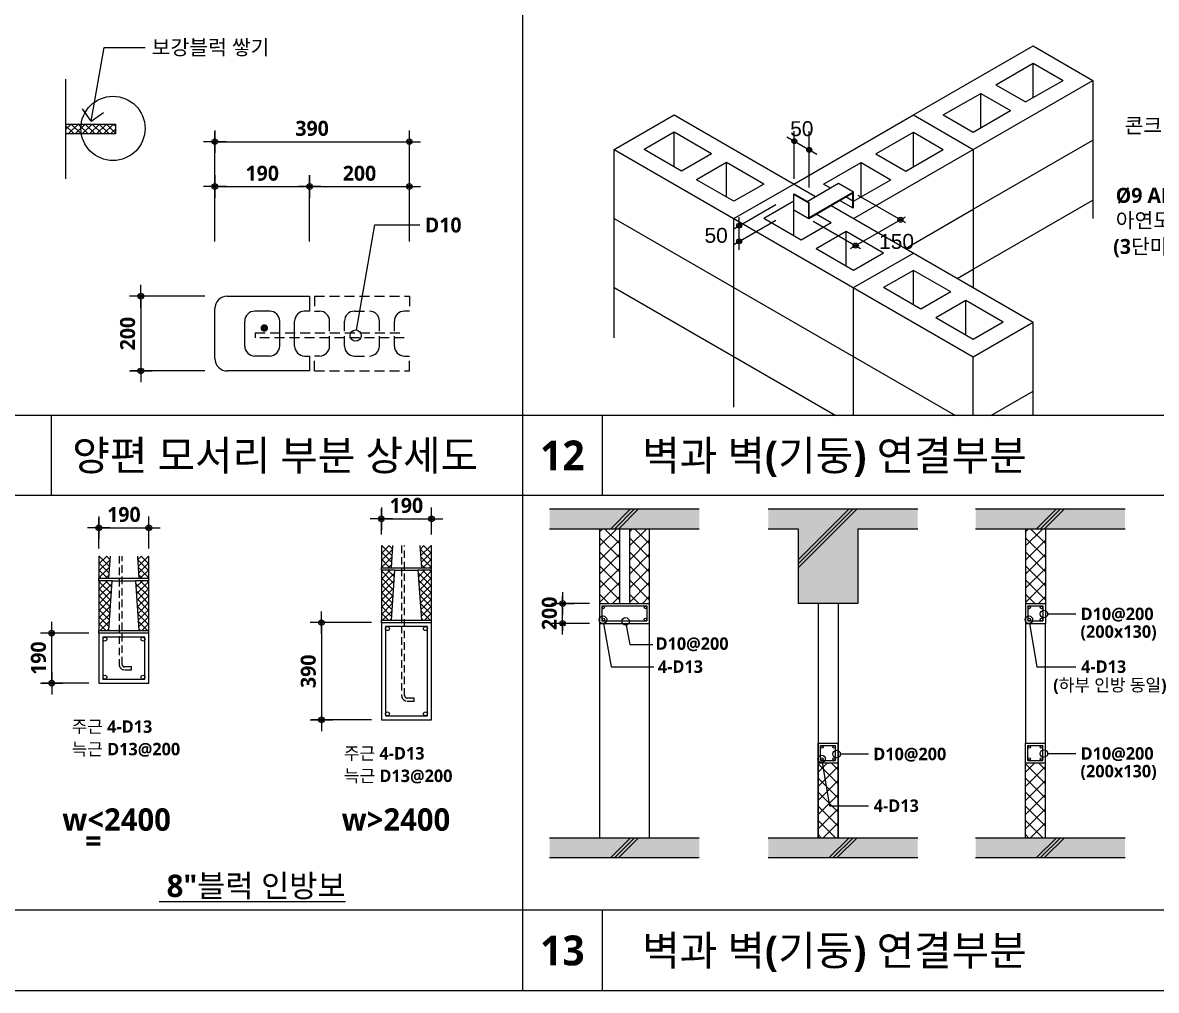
# Model space of a CAD drawing. Header units: millimetres. Extents: x 200 to 163856, y 0 to 163394.
# Drawn here: x 3924 to 6197, y 200 to 2141 of the extents above; entities that cross this region are included whole.
import ezdxf
from ezdxf.enums import TextEntityAlignment as Align

# ---------------------------------------------------------------- set-up
doc = ezdxf.new("R2010")
doc.units = ezdxf.units.MM
doc.header["$LTSCALE"] = 10
for name, pattern in [('DASH_3', [3, 2, -1]), ('DASH_4', [3, 2, -1]), ('DASHED', [19.05, 12.7, -6.35]), ('HID', [2.3, 1.5, -0.8])]:
    doc.linetypes.add(name, pattern=pattern)
doc.layers.get('DEFPOINTS').update_dxf_attribs({"color": 181})
for name, color, linetype in [('6', 3, 'Continuous'), ('7', 7, 'Continuous'), ('A-ANNO-GRA1', 7, 'Continuous'), ('A-ANNO-LEAD', 4, 'Continuous'), ('A-ANNO-SYMB', 7, 'Continuous'), ('A-ANNO-TEXT1', 7, 'Continuous'), ('A-DIM1', 7, 'Continuous'), ('A-ELEV', 6, 'Continuous'), ('A-ELEV-FIXT', 4, 'Continuous'), ('A-ELEV-FNSH', 6, 'Continuous'), ('A-IOD', 5, 'Continuous'), ('A-SECT', 5, 'Continuous'), ('A-SECT-BEAM', 4, 'Continuous'), ('A-SECT-CON', 4, 'Continuous'), ('A-SECT-PATT', 6, 'Continuous'), ('A-ST-AXIS-DIM', 7, 'Continuous'), ('A-SYM', 7, 'Continuous'), ('COL', 2, 'Continuous'), ('DIM', 4, 'Continuous'), ('HAT', 5, 'Continuous'), ('슬래브', 252, 'Continuous')]:
    doc.layers.add(name, color=color, linetype=linetype)
doc.styles.add('2020음성 1차', font='')
doc.styles.add('HY울릉도M', font='')
doc.styles.get('2020음성 1차').set_extended_font_data('NanumGothic', bold=True)
doc.styles.get('HY울릉도M').set_extended_font_data('Swis721 LtEx BT')
doc.dimstyles.new('NDIM10', dxfattribs={"dimscale": 10, "dimtxt": 3, "dimasz": 0.75, "dimexe": 2, "dimexo": 2, "dimgap": 1, "dimtad": 1, "dimdec": 1, "dimdsep": 46, "dimtxsty": '2020음성 1차', "dimblk": 'Z_DOT', "dimcen": 3, "dimdle": 3, "dimclrd": 256, "dimclre": 256, "dimclrt": 3, "dimadec": 0, "dimazin": 0, "dimtfac": 1, "dimtdec": 1, "dimtix": 1, "dimtmove": 2, "dimatfit": 3, "dimfxl": 1, "dimtolj": 1, "dimtzin": 0, "dimlwd": -1, "dimlwe": -1, "dimarcsym": 0})

# ---------------------------------------------------------------- blocks, each defined once
blk = doc.blocks.new('ARROW2')
at = {"layer": 'A-SYM'}
for q in [(2.12, 2.12), (2.12, -2.12)]:
    blk.add_line((0, 0), q, dxfattribs=at)
blk = doc.blocks.new('Z_DOT')
at = {"layer": 'DIM', "color": 0}
for p, q in [((-3, 0), (3, 0)), ((0, -3), (0, 3))]:
    blk.add_line(p, q, dxfattribs=at)
for radius in [0.75, 0.375]:
    blk.add_circle((0, 0), radius, dxfattribs=at)
blk = doc.blocks.new('*D6028')
at = {"layer": 'A-ST-AXIS-DIM'}
for p, q in [((4289.5, 1592.5), (4141.1, 1592.5)), ((4161.1, 1585), (4161.1, 1450)), ((4289.5, 1442.5), (4141.1, 1442.5))]:
    blk.add_line(p, q, dxfattribs=at)
at = {"layer": 'DEFPOINTS', "color": 0}
for p in [(4309.5, 1592.5), (4161.1, 1442.5), (4309.5, 1442.5)]:
    blk.add_point(p, dxfattribs=at)
at = {"layer": 'A-ST-AXIS-DIM', "linetype": 'ByBlock', "xscale": 7.5, "yscale": 7.5, "zscale": 7.5}
for p, rotation in [((4161.1, 1592.5), 90), ((4161.1, 1442.5), 270)]:
    blk.add_blockref('Z_DOT', p, dxfattribs=dict(at, rotation=rotation))
at = {"layer": 'A-ST-AXIS-DIM', "color": 3, "insert": (4134.6, 1517.5), "char_height": 30, "attachment_point": 5, "rotation": 90, "style": '2020음성 1차'}
blk.add_mtext('\\A1;200', dxfattribs=at)
blk = doc.blocks.new('*D6031')
at = {"layer": 'A-ST-AXIS-DIM'}
for p, q in [((4056.9, 916.6), (3962.4, 916.6)), ((3982.4, 823.7), (3982.4, 909.1)), ((4056.9, 816.2), (3962.4, 816.2))]:
    blk.add_line(p, q, dxfattribs=at)
at = {"layer": 'DEFPOINTS', "color": 0}
for p in [(3982.4, 916.6), (4076.9, 916.6), (4076.9, 816.2)]:
    blk.add_point(p, dxfattribs=at)
at = {"layer": 'A-ST-AXIS-DIM', "linetype": 'ByBlock', "xscale": 7.5, "yscale": 7.5, "zscale": 7.5}
for p, rotation in [((3982.4, 916.6), 90), ((3982.4, 816.2), 270)]:
    blk.add_blockref('Z_DOT', p, dxfattribs=dict(at, rotation=rotation))
at = {"layer": 'A-ST-AXIS-DIM', "color": 3, "insert": (3955.8, 866.4), "char_height": 30, "attachment_point": 5, "rotation": 90, "style": '2020음성 1차'}
blk.add_mtext('\\A1;190', dxfattribs=at)
blk = doc.blocks.new('*D6032')
at = {"layer": 'A-ST-AXIS-DIM'}
for p, q in [((4076.9, 1086.4), (4076.9, 1148)), ((4177.2, 1086.4), (4177.2, 1148)), ((4084.4, 1128), (4169.7, 1128))]:
    blk.add_line(p, q, dxfattribs=at)
at = {"layer": 'DEFPOINTS', "color": 0}
for p in [(4177.2, 1128), (4076.9, 1066.4), (4177.2, 1066.4)]:
    blk.add_point(p, dxfattribs=at)
at = {"layer": 'A-ST-AXIS-DIM', "linetype": 'ByBlock', "xscale": 7.5, "yscale": 7.5, "zscale": 7.5, "rotation": 180}
blk.add_blockref('Z_DOT', (4076.9, 1128), dxfattribs=at)
at = {"layer": 'A-ST-AXIS-DIM', "linetype": 'ByBlock', "xscale": 7.5, "yscale": 7.5, "zscale": 7.5}
blk.add_blockref('Z_DOT', (4177.2, 1128), dxfattribs=at)
at = {"layer": 'A-ST-AXIS-DIM', "color": 3, "insert": (4127.1, 1154.5), "char_height": 30, "attachment_point": 5, "style": '2020음성 1차'}
blk.add_mtext('\\A1;190', dxfattribs=at)
blk = doc.blocks.new('*D6033')
at = {"layer": 'A-ST-AXIS-DIM'}
for p, q in [((4643.4, 1114.5), (4643.4, 1166)), ((4743.8, 1114.5), (4743.8, 1166)), ((4650.9, 1146), (4736.3, 1146))]:
    blk.add_line(p, q, dxfattribs=at)
at = {"layer": 'DEFPOINTS', "color": 0}
for p in [(4743.8, 1146), (4643.4, 1094.5), (4743.8, 1094.5)]:
    blk.add_point(p, dxfattribs=at)
at = {"layer": 'A-ST-AXIS-DIM', "linetype": 'ByBlock', "xscale": 7.5, "yscale": 7.5, "zscale": 7.5, "rotation": 180}
blk.add_blockref('Z_DOT', (4643.4, 1146), dxfattribs=at)
at = {"layer": 'A-ST-AXIS-DIM', "linetype": 'ByBlock', "xscale": 7.5, "yscale": 7.5, "zscale": 7.5}
blk.add_blockref('Z_DOT', (4743.8, 1146), dxfattribs=at)
at = {"layer": 'A-ST-AXIS-DIM', "color": 3, "insert": (4693.6, 1172.6), "char_height": 30, "attachment_point": 5, "style": '2020음성 1차'}
blk.add_mtext('\\A1;190', dxfattribs=at)
blk = doc.blocks.new('*D6035')
at = {"layer": 'A-ST-AXIS-DIM'}
for p, q in [((4623.4, 937.6), (4503.4, 937.6)), ((4523.4, 930.1), (4523.4, 750.1)), ((4623.4, 742.6), (4503.4, 742.6))]:
    blk.add_line(p, q, dxfattribs=at)
at = {"layer": 'DEFPOINTS', "color": 0}
for p in [(4643.4, 937.6), (4523.4, 742.6), (4643.4, 742.6)]:
    blk.add_point(p, dxfattribs=at)
at = {"layer": 'A-ST-AXIS-DIM', "linetype": 'ByBlock', "xscale": 7.5, "yscale": 7.5, "zscale": 7.5}
for p, rotation in [((4523.4, 937.6), 90), ((4523.4, 742.6), 270)]:
    blk.add_blockref('Z_DOT', p, dxfattribs=dict(at, rotation=rotation))
at = {"layer": 'A-ST-AXIS-DIM', "color": 3, "insert": (4496.9, 840.1), "char_height": 30, "attachment_point": 5, "rotation": 90, "style": '2020음성 1차'}
blk.add_mtext('\\A1;390', dxfattribs=at)
blk = doc.blocks.new('*D6039')
at = {"layer": 'A-ST-AXIS-DIM'}
for p, q in [((4309.5, 1702.5), (4309.5, 1832.5)), ((4499.5, 1702.5), (4499.5, 1832.5)), ((4317, 1812.5), (4492, 1812.5))]:
    blk.add_line(p, q, dxfattribs=at)
at = {"layer": 'DEFPOINTS', "color": 0}
for p in [(4499.5, 1812.5), (4309.5, 1682.5), (4499.5, 1682.5)]:
    blk.add_point(p, dxfattribs=at)
at = {"layer": 'A-ST-AXIS-DIM', "linetype": 'ByBlock', "xscale": 7.5, "yscale": 7.5, "zscale": 7.5, "rotation": 180}
blk.add_blockref('Z_DOT', (4309.5, 1812.5), dxfattribs=at)
at = {"layer": 'A-ST-AXIS-DIM', "linetype": 'ByBlock', "xscale": 7.5, "yscale": 7.5, "zscale": 7.5}
blk.add_blockref('Z_DOT', (4499.5, 1812.5), dxfattribs=at)
at = {"layer": 'A-ST-AXIS-DIM', "color": 3, "insert": (4404.5, 1839.1), "char_height": 30, "attachment_point": 5, "style": '2020음성 1차'}
blk.add_mtext('\\A1;190', dxfattribs=at)
blk = doc.blocks.new('*D6040')
at = {"layer": 'A-ST-AXIS-DIM'}
for p, q in [((4499.5, 1832.5), (4499.5, 1832.5)), ((4699.5, 1702.5), (4699.5, 1832.5)), ((4507, 1812.5), (4692, 1812.5))]:
    blk.add_line(p, q, dxfattribs=at)
at = {"layer": 'DEFPOINTS', "color": 0}
for p in [(4499.5, 1812.5), (4699.5, 1812.5), (4699.5, 1682.5)]:
    blk.add_point(p, dxfattribs=at)
at = {"layer": 'A-ST-AXIS-DIM', "linetype": 'ByBlock', "xscale": 7.5, "yscale": 7.5, "zscale": 7.5, "rotation": 180}
blk.add_blockref('Z_DOT', (4499.5, 1812.5), dxfattribs=at)
at = {"layer": 'A-ST-AXIS-DIM', "linetype": 'ByBlock', "xscale": 7.5, "yscale": 7.5, "zscale": 7.5}
blk.add_blockref('Z_DOT', (4699.5, 1812.5), dxfattribs=at)
at = {"layer": 'A-ST-AXIS-DIM', "color": 3, "insert": (4599.5, 1839), "char_height": 30, "attachment_point": 5, "style": '2020음성 1차'}
blk.add_mtext('\\A1;200', dxfattribs=at)
blk = doc.blocks.new('*D6041')
at = {"layer": 'A-ST-AXIS-DIM'}
for p, q in [((4309.5, 1812.5), (4309.5, 1922.5)), ((4699.5, 1812.5), (4699.5, 1922.5)), ((4317, 1902.5), (4692, 1902.5))]:
    blk.add_line(p, q, dxfattribs=at)
at = {"layer": 'DEFPOINTS', "color": 0}
for p in [(4699.5, 1902.5), (4309.5, 1792.5), (4699.5, 1792.5)]:
    blk.add_point(p, dxfattribs=at)
at = {"layer": 'A-ST-AXIS-DIM', "linetype": 'ByBlock', "xscale": 7.5, "yscale": 7.5, "zscale": 7.5, "rotation": 180}
blk.add_blockref('Z_DOT', (4309.5, 1902.5), dxfattribs=at)
at = {"layer": 'A-ST-AXIS-DIM', "linetype": 'ByBlock', "xscale": 7.5, "yscale": 7.5, "zscale": 7.5}
blk.add_blockref('Z_DOT', (4699.5, 1902.5), dxfattribs=at)
at = {"layer": 'A-ST-AXIS-DIM', "color": 3, "insert": (4504.5, 1929.1), "char_height": 30, "attachment_point": 5, "style": '2020음성 1차'}
blk.add_mtext('\\A1;390', dxfattribs=at)
blk = doc.blocks.new('*D6044')
at = {"layer": 'A-ST-AXIS-DIM'}
for p, q in [((5006.8, 983.7), (5006.8, 991.2)), ((5060.7, 976.2), (4986.8, 976.2)), ((5006.8, 936.2), (5006.8, 976.2)), ((5060.7, 936.2), (4986.8, 936.2)), ((5006.8, 928.7), (5006.8, 921.2))]:
    blk.add_line(p, q, dxfattribs=at)
at = {"layer": 'DEFPOINTS', "color": 0}
for p in [(5006.8, 976.2), (5080.7, 976.2), (5080.7, 936.2)]:
    blk.add_point(p, dxfattribs=at)
at = {"layer": 'A-ST-AXIS-DIM', "linetype": 'ByBlock', "xscale": 7.5, "yscale": 7.5, "zscale": 7.5}
for p, rotation in [((5006.8, 976.2), 270), ((5006.8, 936.2), 90)]:
    blk.add_blockref('Z_DOT', p, dxfattribs=dict(at, rotation=rotation))
at = {"layer": 'A-ST-AXIS-DIM', "color": 3, "insert": (4980.3, 956.2), "char_height": 30, "attachment_point": 5, "rotation": 90, "style": '2020음성 1차'}
blk.add_mtext('\\A1;200', dxfattribs=at)

msp = doc.modelspace()

# ---------------------------------------------------------------- hatches: boundary and pattern name
at = {"layer": 'A-SECT-PATT'}
h = msp.add_hatch(dxfattribs=at)
h.set_pattern_fill('U,N', color=256, scale=10, angle=45, style=0, double=1, pattern_type=0)
h.set_pattern_definition([(45, (5117.29, -8619.22), (-7.071068, 7.071068), []), (135, (5117.29, -8619.22), (-7.071068, -7.071068), [])])
h.paths.add_polyline_path([(4010.03041, 1917.91777), (4110.03041, 1917.91777), (4110.03041, 1937.91777), (4010.03041, 1937.91777)])
at = {"layer": 'HAT', "linetype": 'ByBlock'}
h = msp.add_hatch(dxfattribs=at)
h.set_pattern_fill('U,N', color=256, scale=20, angle=45, style=0, double=1, pattern_type=0)
h.set_pattern_definition([(45, (8511.39, -5547.079), (-14.142136, 14.142136), []), (135, (8511.39, -5547.079), (-14.142136, -14.142136), [])])
h.paths.add_polyline_path([(5080.6639, 976.16256), (5120.6639, 976.16256), (5120.6639, 1126.16256), (5080.6639, 1126.16256)])
h = msp.add_hatch(dxfattribs=at)
h.set_pattern_fill('U,N', color=256, scale=20, angle=45, style=0, double=1, pattern_type=0)
h.set_pattern_definition([(45, (8571.39, -5547.079), (-14.142136, 14.142136), []), (135, (8571.39, -5547.079), (-14.142136, -14.142136), [])])
h.paths.add_polyline_path([(5140.6639, 976.16256), (5180.6639, 976.16256), (5180.6639, 1126.16256), (5140.6639, 1126.16256)])
h = msp.add_hatch(dxfattribs=at)
h.set_pattern_fill('U,N', color=256, scale=20, angle=45, style=0, double=1, pattern_type=0)
h.set_pattern_definition([(45, (9365.505, -5547.079), (-14.142136, 14.142136), []), (135, (9365.505, -5547.079), (-14.142136, -14.142136), [])])
h.paths.add_polyline_path([(5934.77887, 976.16256), (5974.77887, 976.16256), (5974.77887, 1126.16256), (5934.77887, 1126.16256)])
h = msp.add_hatch(dxfattribs=at)
h.set_pattern_fill('U,N', color=256, scale=10, angle=45, style=0, double=1, pattern_type=0)
h.set_pattern_definition([(45, (11743.991, 2958.611), (-7.071068, 7.071068), []), (135, (11743.991, 2958.611), (-7.071068, -7.071068), [])])
h.paths.add_polyline_path([(4643.44576, 1047.58649), (4663.44576, 1047.58649), (4666.5688, 1092.20142), (4643.44576, 1092.20142)])
h = msp.add_hatch(dxfattribs=at)
h.set_pattern_fill('U,N', color=256, scale=10, angle=45, style=0, double=1, pattern_type=0)
h.set_pattern_definition([(135, (-2356.767, 2958.611), (7.071068, 7.071068), []), (45, (-2356.767, 2958.611), (7.071068, -7.071068), [])])
h.paths.add_polyline_path([(4743.77776, 1047.58649), (4723.77776, 1047.58649), (4720.65471, 1092.20142), (4743.77776, 1092.20142)])
h = msp.add_hatch(dxfattribs=at)
h.set_pattern_fill('U,N', color=256, scale=10, angle=45, style=0, double=1, pattern_type=0)
h.set_pattern_definition([(45, (11177.439, 2937.588), (-7.071068, 7.071068), []), (135, (11177.439, 2937.588), (-7.071068, -7.071068), [])])
h.paths.add_polyline_path([(4076.89431, 1026.56288), (4096.89431, 1026.56288), (4100.01735, 1071.17781), (4076.89431, 1071.17781)])
h = msp.add_hatch(dxfattribs=at)
h.set_pattern_fill('U,N', color=256, scale=10, angle=45, style=0, double=1, pattern_type=0)
h.set_pattern_definition([(135, (-2923.319, 2937.588), (7.071068, 7.071068), []), (45, (-2923.319, 2937.588), (7.071068, -7.071068), [])])
h.paths.add_polyline_path([(4177.22631, 1026.56288), (4157.22631, 1026.56288), (4154.10327, 1071.17781), (4177.22631, 1071.17781)])
h = msp.add_hatch(dxfattribs=at)
h.set_pattern_fill('U,N', color=256, scale=10, angle=45, style=0, double=1, pattern_type=0)
h.set_pattern_definition([(45, (11743.991, 2963.611), (-7.071068, 7.071068), []), (135, (11743.991, 2963.611), (-7.071068, -7.071068), [])])
h.paths.add_polyline_path([(4663.44576, 942.58649), (4670.44576, 1042.58649), (4643.44576, 1042.58649), (4643.44576, 942.58649)])
h = msp.add_hatch(dxfattribs=at)
h.set_pattern_fill('U,N', color=256, scale=10, angle=45, style=0, double=1, pattern_type=0)
h.set_pattern_definition([(135, (-2356.767, 2963.611), (7.071068, 7.071068), []), (45, (-2356.767, 2963.611), (7.071068, -7.071068), [])])
h.paths.add_polyline_path([(4723.77776, 942.58649), (4716.77776, 1042.58649), (4743.77776, 1042.58649), (4743.77776, 942.58649)])
h = msp.add_hatch(dxfattribs=at)
h.set_pattern_fill('U,N', color=256, scale=10, angle=45, style=0, double=1, pattern_type=0)
h.set_pattern_definition([(45, (11177.439, 2942.588), (-7.071068, 7.071068), []), (135, (11177.439, 2942.588), (-7.071068, -7.071068), [])])
h.paths.add_polyline_path([(4096.89431, 921.56288), (4103.89431, 1021.56288), (4076.89431, 1021.56288), (4076.89431, 921.56288)])
h = msp.add_hatch(dxfattribs=at)
h.set_pattern_fill('U,N', color=256, scale=10, angle=45, style=0, double=1, pattern_type=0)
h.set_pattern_definition([(135, (-2923.319, 2942.588), (7.071068, 7.071068), []), (45, (-2923.319, 2942.588), (7.071068, -7.071068), [])])
h.paths.add_polyline_path([(4157.22631, 921.56288), (4150.22631, 1021.56288), (4177.22631, 1021.56288), (4177.22631, 921.56288)])
h = msp.add_hatch(dxfattribs=at)
h.set_pattern_fill('U,N', color=256, scale=20, angle=45, style=0, double=1, pattern_type=0)
h.set_pattern_definition([(315, (8949.757, 7179.404), (-14.142136, -14.142136), []), (225, (8949.757, 7179.404), (-14.142136, 14.142136), [])])
h.paths.add_polyline_path([(5519.03126, 656.16256), (5559.03126, 656.16256), (5559.03126, 506.16256), (5519.03126, 506.16256)])
h = msp.add_hatch(dxfattribs=at)
h.set_pattern_fill('U,N', color=256, scale=20, angle=45, style=0, double=1, pattern_type=0)
h.set_pattern_definition([(315, (9365.505, 7179.404), (-14.142136, -14.142136), []), (225, (9365.505, 7179.404), (-14.142136, 14.142136), [])])
h.paths.add_polyline_path([(5934.77887, 656.16256), (5974.77887, 656.16256), (5974.77887, 506.16256), (5934.77887, 506.16256)])
at = {"layer": '슬래브', "linetype": 'Continuous', "ltscale": 5}
h = msp.add_hatch(color=256, dxfattribs=at)
h.paths.add_polyline_path([(5280.6639, 1166.16256), (4980.6639, 1166.16256), (4980.6639, 1126.16256), (5280.6639, 1126.16256)])
h.paths.add_polyline_path([(5719.03126, 1166.16256), (5419.03126, 1166.16256), (5419.03126, 1126.16256), (5479.03126, 1126.16256), (5479.03126, 976.16256), (5599.03126, 976.16256), (5599.03126, 1126.16256), (5719.03126, 1126.16256)])
h.paths.add_polyline_path([(6134.77887, 1166.16256), (5834.77887, 1166.16256), (5834.77887, 1126.16256), (6134.77887, 1126.16256)])
h.paths.add_polyline_path([(6134.77887, 506.16256), (5834.77887, 506.16256), (5834.77887, 466.16256), (6134.77887, 466.16256)])
h.paths.add_polyline_path([(5719.03126, 506.16256), (5419.03126, 506.16256), (5419.03126, 466.16256), (5719.03126, 466.16256)])
h.paths.add_polyline_path([(5280.6639, 506.16256), (4980.6639, 506.16256), (4980.6639, 466.16256), (5280.6639, 466.16256)])

# ---------------------------------------------------------------- linework, layer by layer
at = {"layer": '6', "color": 132}
for p, q in [((5635.18423, 1878.1983), (5695.18423, 1843.55728)), ((5530.18423, 1817.57652), (5543.98423, 1809.60909)), ((5575.18423, 1791.59576), (5590.18423, 1782.9355))]:
    msp.add_line(p, q, dxfattribs=at)
at = {"layer": '6'}
for p, q in [((5497.365, 1782.69346), (5560.18423, 1818.96216)), ((5560.18423, 1818.96216), (5590.18423, 1801.64165)), ((5470.18423, 1797.00064), (5471.38423, 1797.69346)), ((5470.18423, 1765.61499), (5470.18423, 1797.00064)), ((5470.18423, 1797.00064), (5500.18423, 1779.68013)), ((5471.38423, 1797.69346), (5501.38423, 1780.37295)), ((5500.18423, 1748.29449), (5588.98423, 1799.56319)), ((5501.38423, 1750.37295), (5590.18423, 1801.64165)), ((5588.98423, 1783.62832), (5588.98423, 1799.56319)), ((5590.18423, 1782.9355), (5590.18423, 1801.64165)), ((5500.18423, 1779.68013), (5501.38423, 1780.37295)), ((5500.18423, 1748.29449), (5500.18423, 1779.68013)), ((5501.38423, 1750.37295), (5501.38423, 1780.37295)), ((5470.18423, 1765.61499), (5500.18423, 1748.29449)), ((5500.18423, 1749.68013), (5500.18423, 1748.29449)), ((5500.18423, 1748.29449), (5501.38423, 1748.98731))]:
    msp.add_line(p, q, dxfattribs=at)
at = {"layer": '6', "linetype": 'DASHED'}
for p, q in [((5563.00347, 1784.56319), (5588.98423, 1769.56319)), ((5588.98423, 1769.56319), (5588.98423, 1783.62832)), ((5590.18423, 1770.25601), (5590.18423, 1782.9355)), ((5588.98423, 1769.56319), (5590.18423, 1770.25601))]:
    msp.add_line(p, q, dxfattribs=at)
at = {"layer": '7', "color": 7}
msp.add_line((4010.03041, 2027.91777), (4010.03041, 1827.91777), dxfattribs=at)
at = {"layer": '7', "color": 3}
for p, q in [((4010.03041, 1937.91777), (4110.03041, 1937.91777)), ((4110.03041, 1937.91777), (4110.03041, 1917.91777)), ((4110.03041, 1917.91777), (4010.03041, 1917.91777)), ((4334.43344, 1592.548), (4499.45344, 1592.548)), ((4499.45344, 1592.548), (4499.45344, 1562.548)), ((4309.45344, 1467.528), (4309.45344, 1567.528)), ((4419.45344, 1562.548), (4389.45344, 1562.548)), ((4499.45344, 1562.548), (4489.45344, 1562.548)), ((4369.45344, 1492.548), (4369.45344, 1542.548)), ((4439.45344, 1492.548), (4439.45344, 1542.548)), ((4469.45344, 1492.548), (4469.45344, 1542.548)), ((4419.45344, 1472.548), (4389.45344, 1472.548)), ((4489.45344, 1472.548), (4499.45344, 1472.548)), ((4499.45344, 1472.548), (4499.45344, 1442.548)), ((4499.45344, 1442.548), (4334.43344, 1442.548))]:
    msp.add_line(p, q, dxfattribs=at)
at = {"layer": '7', "color": 3, "linetype": 'DASH_4'}
for p, q in [((4509.45344, 1592.548), (4509.45344, 1562.548)), ((4509.45344, 1592.548), (4699.45344, 1592.548)), ((4699.45344, 1592.548), (4699.45344, 1562.548)), ((4509.45344, 1562.548), (4519.45344, 1562.548)), ((4589.45344, 1562.548), (4619.45344, 1562.548)), ((4699.45344, 1562.548), (4689.45344, 1562.548)), ((4539.45344, 1492.548), (4539.45344, 1542.548)), ((4569.45344, 1492.548), (4569.45344, 1542.548)), ((4639.45344, 1492.548), (4639.45344, 1542.548)), ((4669.45344, 1492.548), (4669.45344, 1542.548)), ((4509.45344, 1442.548), (4509.45344, 1472.548)), ((4519.45344, 1472.548), (4509.45344, 1472.548)), ((4589.45344, 1472.548), (4619.45344, 1472.548)), ((4689.45344, 1472.548), (4699.45344, 1472.548)), ((4699.45344, 1442.548), (4699.45344, 1472.548)), ((4509.45344, 1442.548), (4699.45344, 1442.548))]:
    msp.add_line(p, q, dxfattribs=at)
at = {"layer": '7', "color": 3}
for centre, radius, start, end in [((4334.44544, 1567.556), 24.992, 89.98165902, 180.01834098), ((4389.46144, 1542.54), 20.008, 90.0229091, 179.97709101), ((4419.44544, 1542.54), 20.008, 0.02290899, 89.9770909), ((4489.46144, 1542.54), 20.008, 90.0229091, 179.97709101), ((4519.44544, 1542.54), 20.008, 0.02290899, 89.9770909), ((4589.46144, 1542.54), 20.008, 90.0229091, 179.97709101), ((4619.44544, 1542.54), 20.008, 0.02290899, 89.9770909), ((4689.46144, 1542.54), 20.008, 90.0229091, 179.97709101), ((4389.46144, 1492.556), 20.008, 180.02290899, 269.9770909), ((4419.44544, 1492.556), 20.008, 270.0229091, 359.97709101), ((4489.46144, 1492.556), 20.008, 180.02290899, 269.9770909), ((4519.44544, 1492.556), 20.008, 270.0229091, 359.97709101), ((4589.46144, 1492.556), 20.008, 180.02290899, 269.9770909), ((4619.44544, 1492.556), 20.008, 270.0229091, 359.97709101), ((4689.46144, 1492.556), 20.008, 180.02290899, 269.9770909), ((4334.44544, 1467.54), 24.992, 179.98165902, 270.01834098)]:
    msp.add_arc(centre, radius, start, end, dxfattribs=at)
at = {"layer": 'A-ANNO-GRA1'}
for p, q in [((4926.29742, 3282.65676), (4926.29742, 200)), ((7294.9654, 1352.96154), (2740, 1352.96154)), ((3981.51618, 1352.96154), (3981.51618, 1192.96154)), ((5086.29742, 1352.96154), (5086.29742, 1192.96154)), ((7294.9654, 1192.96154), (2740, 1192.96154)), ((7294.9654, 360.8629), (2740, 360.8629)), ((5086.29742, 360), (5086.29742, 200))]:
    msp.add_line(p, q, dxfattribs=at)
at = {"layer": 'A-ANNO-LEAD'}
for p, q in [((5978.58922, 955.28178), (6035.91853, 955.28178)), ((5562.84161, 674.28178), (5620.17092, 674.28178)), ((5978.58922, 675.28178), (6035.91853, 675.28178))]:
    msp.add_line(p, q, dxfattribs=at)
for points in [[(4061.36781, 1943.58786), (4087.41504, 2091.30902), (4169.84052, 2091.30902)], [(4593.80962, 1524.70331), (4630.35225, 1735.73559), (4720.6913, 1735.73559)], [(5088.91479, 936.10798), (5103.86657, 848.83051), (5189.58907, 848.83051)], [(5134.47546, 932.89511), (5141.45027, 893.96333), (5187.60853, 893.96333)], [(5943.02976, 936.10798), (5957.98154, 848.83051), (6035.91853, 848.83051)], [(5527.28215, 657.10798), (5542.23393, 569.83051), (5620.17092, 569.83051)]]:
    msp.add_lwpolyline(points, dxfattribs=at)
for centre, radius in [((4591.86749, 1513.63642), 11.23601), ((5971.91504, 955.01829), 7.49067), ((5087.67975, 943.49745), 7.49067), ((5133.17472, 940.27198), 7.49067), ((5941.79471, 943.49745), 7.49067), ((5971.91504, 675.01829), 7.49067), ((5526.0471, 664.49745), 7.49067), ((5556.16743, 674.01829), 7.49067)]:
    msp.add_circle(centre, radius, dxfattribs=at)
at = {"layer": 'A-ANNO-SYMB'}
msp.add_circle((4105.18977, 1929.12186), 64.39523, dxfattribs=at)
at = {"layer": 'A-DIM1'}
for p, q in [((5456.38423, 1912.05328), (5516.38423, 1877.41226)), ((5471.38423, 1827.69346), (5471.38423, 1923.39302)), ((5501.38423, 1810.66628), (5501.38423, 1923.39302)), ((5350.18423, 1727.7186), (5434.65103, 1776.48553)), ((5598.98423, 1795.17533), (5694.26556, 1740.16463)), ((5361.06182, 1685.29263), (5361.06182, 1751.31929)), ((5584.26556, 1688.20311), (5694.26556, 1751.71164)), ((5350.18423, 1696.33296), (5434.65103, 1745.09989)), ((5508.98423, 1743.2138), (5604.26556, 1688.20311))]:
    msp.add_line(p, q, dxfattribs=at)
for centre, radius in [((5471.38423, 1903.39302), 5), ((5471.38423, 1903.39302), 2.5), ((5501.38423, 1886.07251), 5), ((5501.38423, 1886.07251), 2.5), ((5684.26556, 1745.93813), 5), ((5361.06182, 1733.99878), 5), ((5361.06182, 1733.99878), 2.5), ((5684.26556, 1745.93813), 2.5), ((5361.06182, 1702.61314), 5), ((5361.06182, 1702.61314), 2.5), ((5594.26556, 1693.97661), 5), ((5594.26556, 1693.97661), 2.5)]:
    msp.add_circle(centre, radius, dxfattribs=at)
at = {"layer": 'A-ELEV', "linetype": 'Continuous'}
for p, q in [((5080.6639, 1126.16256), (5080.6639, 976.16256)), ((5120.6639, 1126.16256), (5120.6639, 976.16256)), ((5140.6639, 1126.16256), (5140.6639, 976.16256)), ((5180.6639, 1126.16256), (5180.6639, 976.16256)), ((5934.77887, 1126.16256), (5934.77887, 976.16256)), ((5974.77887, 1126.16256), (5974.77887, 976.16256)), ((5519.03126, 506.16256), (5519.03126, 656.16256)), ((5559.03126, 506.16256), (5559.03126, 656.16256)), ((5934.77887, 506.16256), (5934.77887, 656.16256)), ((5974.77887, 506.16256), (5974.77887, 656.16256))]:
    msp.add_line(p, q, dxfattribs=at)
at = {"layer": 'A-ELEV-FIXT', "color": 132}
for p, q in [((5710.18423, 1956.14058), (5950.18423, 2094.70465)), ((5950.18423, 2094.70465), (6070.18423, 2025.42262)), ((5875.18423, 2016.76236), (5950.18423, 2060.06363)), ((5950.18423, 1990.7816), (5950.18423, 2060.06363)), ((5950.18423, 2060.06363), (6010.18423, 2025.42262)), ((5830.18423, 1886.85855), (6070.18423, 2025.42262)), ((5935.18423, 1982.12135), (6010.18423, 2025.42262)), ((6070.18423, 2025.42262), (6070.18423, 1748.29449)), ((5875.18423, 2016.76236), (5935.18423, 1982.12135)), ((5770.18423, 1956.14058), (5845.18423, 1999.44185)), ((5845.18423, 1999.44185), (5905.18423, 1964.80084)), ((5845.18423, 1930.15982), (5845.18423, 1999.44185)), ((5110.18423, 1886.85855), (5230.18423, 1956.14058)), ((5230.18423, 1956.14058), (5513.98423, 1792.28858)), ((5470.18423, 1817.57652), (5710.18423, 1956.14058)), ((5710.18423, 1956.14058), (5830.18423, 1886.85855)), ((5770.18423, 1956.14058), (5830.18423, 1921.49957)), ((5830.18423, 1921.49957), (5905.18423, 1964.80084)), ((5230.18423, 1921.49957), (5170.18423, 1886.85855)), ((5230.18423, 1852.21753), (5230.18423, 1921.49957)), ((5305.18423, 1878.1983), (5230.18423, 1921.49957)), ((5635.18423, 1878.1983), (5710.18423, 1921.49957)), ((5710.18423, 1921.49957), (5770.18423, 1886.85855)), ((5710.18423, 1852.21753), (5710.18423, 1921.49957)), ((5110.18423, 1508.74088), (5110.18423, 1886.85855)), ((5110.18423, 1886.85855), (5830.18423, 1471.16636)), ((5245.18423, 1843.55728), (5170.18423, 1886.85855)), ((5590.18423, 1748.29449), (5830.18423, 1886.85855)), ((5695.18423, 1843.55728), (5770.18423, 1886.85855)), ((5830.18423, 1766.85855), (6070.18423, 1905.42262)), ((5830.18423, 1886.85855), (5830.18423, 1609.73042)), ((5305.18423, 1878.1983), (5245.18423, 1843.55728)), ((5335.18423, 1860.87779), (5275.18423, 1826.23677)), ((5410.18423, 1817.57652), (5335.18423, 1860.87779)), ((5335.18423, 1791.59576), (5335.18423, 1860.87779)), ((5530.18423, 1817.57652), (5605.18423, 1860.87779)), ((5605.18423, 1791.59576), (5605.18423, 1860.87779)), ((5605.18423, 1860.87779), (5665.18423, 1826.23677)), ((5350.18423, 1782.9355), (5275.18423, 1826.23677)), ((5590.18423, 1782.9355), (5665.18423, 1826.23677)), ((5410.18423, 1817.57652), (5350.18423, 1782.9355)), ((5350.18423, 1748.29449), (5470.18423, 1817.57652)), ((5470.18423, 1782.9355), (5410.18423, 1748.29449)), ((5545.18423, 1774.27525), (5950.18423, 1540.44839)), ((5830.18423, 1646.85855), (6070.18423, 1785.42262)), ((5470.18423, 1713.65347), (5470.18423, 1765.61499)), ((5545.18423, 1739.63423), (5515.18423, 1756.95474)), ((5694.10728, 1688.29449), (5830.18423, 1766.85855)), ((5110.18423, 1748.29449), (5794.92098, 1352.96154)), ((5350.18423, 1370.17682), (5350.18423, 1748.29449)), ((5485.18423, 1704.99322), (5410.18423, 1748.29449)), ((5545.18423, 1739.63423), (5485.18423, 1704.99322)), ((5575.18423, 1722.31372), (5515.18423, 1687.67271)), ((5650.18423, 1679.01245), (5575.18423, 1722.31372)), ((5575.18423, 1653.03169), (5575.18423, 1722.31372)), ((5590.18423, 1644.37144), (5515.18423, 1687.67271)), ((5650.18423, 1679.01245), (5590.18423, 1644.37144)), ((5590.18423, 1609.73042), (5710.18423, 1679.01245)), ((5710.18423, 1644.37144), (5650.18423, 1609.73042)), ((5710.18423, 1575.08941), (5710.18423, 1644.37144)), ((5785.18423, 1601.07017), (5710.18423, 1644.37144)), ((5798.03033, 1628.29449), (5830.18423, 1646.85855)), ((5110.18423, 1609.73042), (5554.92098, 1352.96154)), ((5590.18423, 1352.96154), (5590.18423, 1609.73042)), ((5725.18423, 1566.42915), (5650.18423, 1609.73042)), ((5785.18423, 1601.07017), (5725.18423, 1566.42915)), ((5815.18423, 1583.74966), (5755.18423, 1549.10864)), ((5815.18423, 1514.46763), (5815.18423, 1583.74966)), ((5890.18423, 1540.44839), (5815.18423, 1583.74966)), ((5830.18423, 1505.80737), (5755.18423, 1549.10864)), ((5890.18423, 1540.44839), (5830.18423, 1505.80737)), ((5830.18423, 1471.16636), (5950.18423, 1540.44839)), ((5950.18423, 1352.96154), (5950.18423, 1540.44839)), ((5830.18423, 1352.96154), (5830.18423, 1471.16636)), ((5865.44749, 1352.96154), (5950.18423, 1401.88432))]:
    msp.add_line(p, q, dxfattribs=at)
at = {"layer": 'A-ELEV-FNSH'}
for p, q in [((4643.44576, 1042.58649), (4643.44576, 1047.58649)), ((4663.44576, 1047.58649), (4723.77776, 1047.58649)), ((4743.77776, 1042.58649), (4743.77776, 1047.58649)), ((4076.89431, 1021.56288), (4076.89431, 1026.56288)), ((4096.89431, 1026.56288), (4157.22631, 1026.56288)), ((4177.22631, 1021.56288), (4177.22631, 1026.56288)), ((4670.44576, 1042.58649), (4716.77776, 1042.58649)), ((4103.89431, 1021.56288), (4150.22631, 1021.56288)), ((5519.03126, 976.16256), (5519.03126, 506.16256)), ((5559.03126, 976.16256), (5559.03126, 506.16256)), ((4643.44576, 937.58649), (4643.44576, 942.58649)), ((4663.44576, 942.58649), (4723.77776, 942.58649)), ((4743.77776, 937.58649), (4743.77776, 942.58649)), ((5080.6639, 936.16256), (5080.6639, 506.16256)), ((5180.6639, 936.16256), (5180.6639, 506.16256)), ((5934.77887, 936.16256), (5934.77887, 696.16256)), ((5974.77887, 696.16256), (5974.77887, 936.16256)), ((4076.89431, 916.56288), (4076.89431, 921.56288)), ((4096.89431, 921.56288), (4157.22631, 921.56288)), ((4177.22631, 916.56288), (4177.22631, 921.56288))]:
    msp.add_line(p, q, dxfattribs=at)
at = {"layer": 'A-ELEV-FNSH', "linetype": 'HID'}
for points in [[(4684.05356, 1092.20142), (4684.05356, 791.32541, 0.4142135624), (4695.05356, 780.32541), (4709.0596, 780.32541), (4709.0596, 786.32541), (4695.05356, 786.32541, -0.4142135624), (4690.05356, 791.32541), (4690.05356, 1092.20142)], [(4117.50211, 1071.17781), (4117.50211, 853.88302, 0.4142135624), (4128.50211, 842.88302), (4142.50815, 842.88302), (4142.50815, 848.88302), (4128.50211, 848.88302, -0.4142135624), (4123.50211, 853.88302), (4123.50211, 1071.17781)]]:
    msp.add_lwpolyline(points, format="xyb", dxfattribs=at)
at = {"layer": 'A-IOD', "color": 54}
for p, q in [((5143.22089, 1166.16256), (5103.22089, 1126.16256)), ((5151.22089, 1166.16256), (5111.22089, 1126.16256)), ((5119.22089, 1126.16256), (5159.22089, 1166.16256)), ((5581.58825, 1166.16256), (5479.03126, 1063.60557)), ((5479.03126, 1047.60557), (5597.58825, 1166.16256)), ((5589.58825, 1166.16256), (5479.03126, 1055.60557)), ((5997.33586, 1166.16256), (5957.33586, 1126.16256)), ((6005.33586, 1166.16256), (5965.33586, 1126.16256)), ((5973.33586, 1126.16256), (6013.33586, 1166.16256)), ((5143.22089, 506.16256), (5103.22089, 466.16256)), ((5151.22089, 506.16256), (5111.22089, 466.16256)), ((5119.22089, 466.16256), (5159.22089, 506.16256)), ((5581.58825, 506.16256), (5541.58825, 466.16256)), ((5589.58825, 506.16256), (5549.58825, 466.16256)), ((5557.58825, 466.16256), (5597.58825, 506.16256)), ((5997.33586, 506.16256), (5957.33586, 466.16256)), ((6005.33586, 506.16256), (5965.33586, 466.16256)), ((5973.33586, 466.16256), (6013.33586, 506.16256))]:
    msp.add_line(p, q, dxfattribs=at)
at = {"layer": 'A-SECT', "color": 52, "linetype": 'DASH_3'}
for p, q in [((4390.28167, 1519.03222), (4390.28167, 1509.03222)), ((4390.28167, 1519.03222), (4689.34251, 1519.03222)), ((4689.34251, 1509.03222), (4390.28167, 1509.03222))]:
    msp.add_line(p, q, dxfattribs=at)
at = {"layer": 'A-SECT', "color": 52}
for p, q in [((4980.6639, 1166.16256), (5280.6639, 1166.16256)), ((5419.03126, 1166.16256), (5719.03126, 1166.16256)), ((5834.77887, 1166.16256), (6134.77887, 1166.16256)), ((4980.6639, 1126.16256), (5280.6639, 1126.16256)), ((5419.03126, 1126.16256), (5479.03126, 1126.16256)), ((5479.03126, 1126.16256), (5479.03126, 976.16256)), ((5599.03126, 1126.16256), (5719.03126, 1126.16256)), ((5599.03126, 1126.16256), (5599.03126, 976.16256)), ((5834.77887, 1126.16256), (6134.77887, 1126.16256)), ((5080.6639, 976.16256), (5180.6639, 976.16256)), ((5085.6639, 971.16256), (5175.6639, 971.16256)), ((5934.77887, 976.16256), (5974.77887, 976.16256)), ((5939.77887, 971.16256), (5969.77887, 971.16256)), ((5080.6639, 936.16256), (5180.6639, 936.16256)), ((5085.6639, 941.16256), (5175.6639, 941.16256)), ((5934.77887, 936.16256), (5974.77887, 936.16256)), ((5939.77887, 941.16256), (5969.77887, 941.16256)), ((5519.03126, 696.16256), (5559.03126, 696.16256)), ((5524.03126, 691.16256), (5554.03126, 691.16256)), ((5934.77887, 696.16256), (5974.77887, 696.16256)), ((5939.77887, 691.16256), (5969.77887, 691.16256)), ((5524.03126, 661.16256), (5554.03126, 661.16256)), ((5939.77887, 661.16256), (5969.77887, 661.16256)), ((5519.03126, 656.16256), (5559.03126, 656.16256)), ((5934.77887, 656.16256), (5974.77887, 656.16256)), ((4980.6639, 506.16256), (5280.6639, 506.16256)), ((5419.03126, 506.16256), (5719.03126, 506.16256)), ((5834.77887, 506.16256), (6134.77887, 506.16256)), ((4980.6639, 466.16256), (5280.6639, 466.16256)), ((5419.03126, 466.16256), (5719.03126, 466.16256)), ((5834.77887, 466.16256), (6134.77887, 466.16256))]:
    msp.add_line(p, q, dxfattribs=at)
at = {"layer": 'A-SECT', "color": 52, "linetype": 'Continuous'}
for p, q in [((5080.6639, 976.16256), (5080.6639, 936.16256)), ((5085.6639, 971.16256), (5085.6639, 941.16256)), ((5175.6639, 971.16256), (5175.6639, 941.16256)), ((5180.6639, 976.16256), (5180.6639, 936.16256)), ((5934.77887, 976.16256), (5934.77887, 936.16256)), ((5939.77887, 971.16256), (5939.77887, 941.16256)), ((5969.77887, 971.16256), (5969.77887, 941.16256)), ((5974.77887, 976.16256), (5974.77887, 936.16256)), ((5519.03126, 656.16256), (5519.03126, 696.16256)), ((5524.03126, 661.16256), (5524.03126, 691.16256)), ((5554.03126, 661.16256), (5554.03126, 691.16256)), ((5559.03126, 656.16256), (5559.03126, 696.16256)), ((5934.77887, 656.16256), (5934.77887, 696.16256)), ((5939.77887, 661.16256), (5939.77887, 691.16256)), ((5969.77887, 661.16256), (5969.77887, 691.16256)), ((5974.77887, 656.16256), (5974.77887, 696.16256))]:
    msp.add_line(p, q, dxfattribs=at)
at = {"layer": 'A-SECT'}
msp.add_line((5599.03126, 976.16256), (5479.03126, 976.16256), dxfattribs=at)
at = {"layer": 'A-SECT', "const_width": 7}
msp.add_lwpolyline([(4404.57605, 1528.65793, 1), (4412.57605, 1528.65793, 1)], format="xyb", close=True, dxfattribs=at)
at = {"layer": 'A-SECT'}
for centre in [(5088.3766, 968.1834), (5172.83384, 968.1834), (5942.49157, 968.1834), (5966.94881, 968.1834), (5088.3766, 944.04627), (5172.83384, 944.04627), (5942.49157, 944.04627), (5966.94881, 944.04627), (5526.74396, 688.27885), (5551.2012, 688.27885), (5942.49157, 688.27885), (5966.94881, 688.27885), (5526.74396, 664.14172), (5551.2012, 664.14172), (5942.49157, 664.14172), (5966.94881, 664.14172)]:
    msp.add_circle(centre, 2.56, dxfattribs=at)
at = {"layer": 'A-SECT-BEAM'}
for points in [[(4643.44576, 1092.20142), (4643.44576, 1047.58649), (4663.44576, 1047.58649), (4666.5688, 1092.20142)], [(4720.65471, 1092.20142), (4723.77776, 1047.58649), (4743.77776, 1047.58649), (4743.77776, 1092.20142)], [(4076.89431, 1071.17781), (4076.89431, 1026.56288), (4096.89431, 1026.56288), (4100.01735, 1071.17781)], [(4154.10327, 1071.17781), (4157.22631, 1026.56288), (4177.22631, 1026.56288), (4177.22631, 1071.17781)]]:
    msp.add_lwpolyline(points, dxfattribs=at)
for points in [[(4663.44576, 942.58649), (4670.44576, 1042.58649), (4643.44576, 1042.58649), (4643.44576, 942.58649)], [(4723.77776, 942.58649), (4743.77776, 942.58649), (4743.77776, 1042.58649), (4716.77776, 1042.58649)], [(4096.89431, 921.56288), (4103.89431, 1021.56288), (4076.89431, 1021.56288), (4076.89431, 921.56288)], [(4157.22631, 921.56288), (4177.22631, 921.56288), (4177.22631, 1021.56288), (4150.22631, 1021.56288)]]:
    msp.add_lwpolyline(points, close=True, dxfattribs=at)
at = {"layer": 'A-SECT-CON', "color": 110}
for p, q in [((4651.44576, 929.58649), (4651.44576, 750.59049)), ((4735.77776, 929.58649), (4651.44576, 929.58649)), ((4735.77776, 750.59049), (4735.77776, 929.58649)), ((4084.89431, 908.56288), (4084.89431, 824.23088)), ((4169.22631, 908.56288), (4084.89431, 908.56288)), ((4169.22631, 824.23088), (4169.22631, 908.56288)), ((4084.89431, 824.23088), (4169.22631, 824.23088)), ((4651.44576, 750.59049), (4735.77776, 750.59049))]:
    msp.add_line(p, q, dxfattribs=at)
for centre in [(4655.44576, 925.58649), (4731.77776, 925.58649), (4088.89431, 904.56288), (4165.22631, 904.56288), (4088.89431, 828.23088), (4165.22631, 828.23088), (4655.44576, 754.59049), (4731.77776, 754.59049)]:
    msp.add_circle(centre, 4, dxfattribs=at)
at = {"layer": 'COL', "color": 2}
for p, q in [((4076.89431, 916.56288), (4076.89431, 816.23088)), ((4177.22631, 916.56288), (4076.89431, 916.56288)), ((4177.22631, 816.23088), (4177.22631, 916.56288)), ((4076.89431, 816.23088), (4177.22631, 816.23088))]:
    msp.add_line(p, q, dxfattribs=at)
msp.add_lwpolyline([(4743.77776, 937.58649), (4643.44576, 937.58649), (4643.44576, 742.59049), (4743.77776, 742.59049)], close=True, dxfattribs=at)
at = {"layer": 'DEFPOINTS'}
msp.add_lwpolyline([(200, 200), (7294.9654, 200), (7294.9654, 5740), (200, 5740)], close=True, dxfattribs=at)

# ---------------------------------------------------------------- block references
at = {"layer": 'A-ANNO-LEAD', "xscale": 10.00000000000003, "yscale": 10.00000000000003, "zscale": 10.00000000000003, "rotation": 80.00000000000547}
msp.add_blockref('ARROW2', (4061.36781, 1943.58786), dxfattribs=at)

# ---------------------------------------------------------------- texts
at = {"layer": 'A-ANNO-TEXT1', "style": '2020음성 1차'}
for s, height, p in [('보강블럭 쌓기', 30, (4182.88687, 2076.76721)), ('콘크리트 기둥', 30, (6133.65505, 1920.18631)), ('Ø9 ANCHOR BOLT', 30, (6115.96852, 1779.79631)), ('D10', 30, (4730.56086, 1720.32684)), ('아연도철판 1.6', 30, (6115.96852, 1729.79631)), ('(3단마다 설치)', 30, (6110.91518, 1677.27196)), ('w<2400', 45, (4003.53484, 520.15116)), ('w>2400', 45, (4563.70744, 520.15116)), ('=', 45, (4049.14014, 477.36996)), ('%%U 8"블럭 인방보', 45, (4197.66142, 387.11643))]:
    msp.add_text(s, height=height, dxfattribs=at).set_placement(p)
for s, p in [('양편 모서리 부분 상세도', (4023.51618, 1272.96154)), ('벽과 벽(기둥) 연결부분', (5166.29742, 1272.96154)), ('벽과 벽(기둥) 연결부분', (5166.29742, 280))]:
    msp.add_text(s, height=59.9999839, dxfattribs=at).set_placement(p, align=Align.MIDDLE_LEFT)
for s, p in [('12', (5006.29742, 1272.96154)), ('13', (5006.29742, 280))]:
    msp.add_text(s, height=59.999984, dxfattribs=at).set_placement(p, align=Align.MIDDLE_CENTER)
at = {"layer": 'A-ANNO-TEXT1', "linetype": 'Continuous', "style": '2020음성 1차'}
for s, p in [('D10@200', (6045.44824, 942.72094)), ('(200x130)', (6045.2722, 907.26966)), ('D10@200', (5193.17821, 883.12136)), ('4-D13', (5197.82043, 836.92704)), ('4-D13', (6046.40057, 836.92704)), ('(하부 인방 동일)', (5990.57087, 800.05499)), ('주근 4-D13', (4022.33266, 716.59864)), ('늑근 D13@200', (4022.33266, 671.47528)), ('주근 4-D13', (4568.28842, 662.99178)), ('D10@200', (5629.70062, 661.72094)), ('D10@200', (6045.44824, 662.72094)), ('늑근 D13@200', (4568.28842, 617.86842)), ('(200x130)', (6045.2722, 627.26966)), ('4-D13', (5630.65296, 557.92704))]:
    msp.add_text(s, height=25, dxfattribs=at).set_placement(p)
at = {"layer": 'A-DIM1', "char_height": 30, "attachment_point": 5, "style": 'HY울릉도M'}
for s, insert in [('50', (5486.38423, 1928.39302)), ('50', (5314.65947, 1714.39667)), ('150', (5676.3831, 1702.24207))]:
    msp.add_mtext(s, dxfattribs=dict(at, insert=insert))

# ---------------------------------------------------------------- dimensions: what is measured, and where the dimension line sits
at = {"layer": 'A-ST-AXIS-DIM'}
for base, p1, p2, text, picture, middle in [((4699.45344, 1902.548), (4309.45344, 1792.548), (4699.45344, 1792.548), '390', '*D6041', (4504.45344, 1929.1034)), ((4499.45344, 1812.548), (4309.45344, 1682.548), (4499.45344, 1682.548), '190', '*D6039', (4404.45344, 1839.1034)), ((4699.45344, 1812.548), (4499.45344, 1812.548), (4699.45344, 1682.548), '200', '*D6040', (4599.45344, 1839.03948)), ((4743.77776, 1146.01557), (4643.44576, 1094.53487), (4743.77776, 1094.53487), '190', '*D6033', (4693.61176, 1172.57097)), ((4177.22631, 1127.9501), (4076.89431, 1066.35403), (4177.22631, 1066.35403), '190', '*D6032', (4127.06031, 1154.50549))]:
    dim = msp.add_linear_dim(base=base, p1=p1, p2=p2, text=text, dimstyle='NDIM10', override={"dimtxsty": '2020음성 1차'}, dxfattribs=at)
    dim.commit()
    dim.dimension.update_dxf_attribs({"geometry": picture, "text_midpoint": middle})
for base, p1, p2, angle, text, picture, middle in [((4161.14001, 1442.548), (4309.45344, 1592.548), (4309.45344, 1442.548), 90, '200', '*D6028', (4134.64854, 1517.548)), ((5006.79857, 976.16256), (5080.6639, 936.16256), (5080.6639, 976.16256), 90, '200', '*D6044', (4980.3071, 956.16256)), ((4523.44576, 742.59049), (4643.44576, 937.58649), (4643.44576, 742.59049), 270, '390', '*D6035', (4496.89036, 840.08849)), ((3982.35332, 916.56288), (4076.89431, 816.23088), (4076.89431, 916.56288), 90, '190', '*D6031', (3955.79792, 866.39688))]:
    dim = msp.add_linear_dim(base=base, p1=p1, p2=p2, angle=angle, text=text, dimstyle='NDIM10', override={"dimtxsty": '2020음성 1차'}, dxfattribs=at)
    dim.commit()
    dim.dimension.update_dxf_attribs({"geometry": picture, "text_midpoint": middle})

doc.saveas('drawing.dxf')
